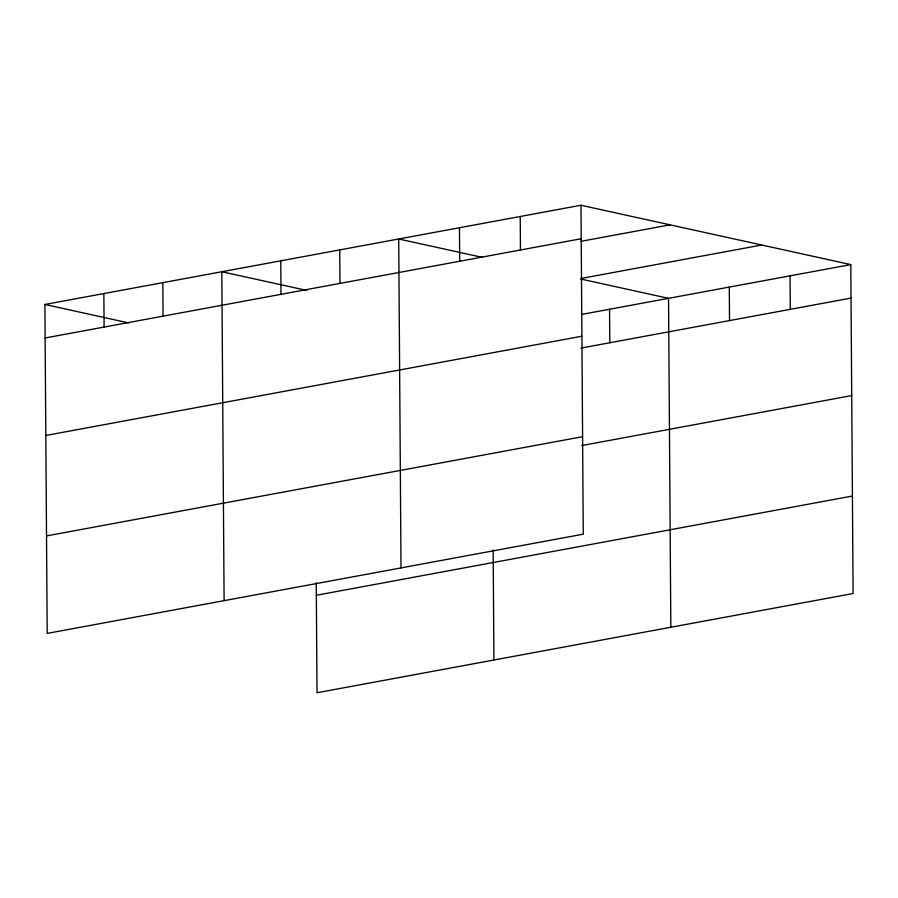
<?xml version="1.0" encoding="UTF-8"?>
<svg xmlns="http://www.w3.org/2000/svg" width="898" height="898" viewBox="0 0 898 898"><rect width="100%" height="100%" fill="white"/><g stroke="black" fill="none" stroke-linecap="round" stroke-linejoin="round"><path stroke-width="1.35" d="M580.984 205.249L583.273 534.175L47.201 633.404L44.9 304.478L580.984 205.249L850.799 264.596L853.1 593.522L317.016 692.751L316.253 582.701M45.136 337.985L581.208 238.745M580.916 241.326L670.02 224.837M580.849 278.503L761.762 245.008M582.14 314.322L850.799 264.596M45.809 435.474L581.893 336.234M581.006 348.076L851.035 298.091M46.516 535.915L582.6 436.686M581.68 445.565L851.719 395.58M316.343 595.262L852.415 496.033M482.361 257.389L398.712 238.991L401.013 567.906M580.849 279.042L668.539 298.338L670.828 627.253M306.802 290.424L221.806 271.735L224.107 600.661M44.9 304.478L128.549 322.876M790.049 275.843L790.285 309.339M729.288 287.091L729.524 320.586M609.562 309.249L609.798 342.744M520.223 216.497L520.458 249.992M493.159 549.958L493.922 660.008M459.473 227.744L459.697 261.239M339.747 249.902L339.983 283.398M280.771 260.824L281.007 294.32M162.841 282.646L163.077 316.152M103.865 293.567L104.101 327.063"/></g></svg>
